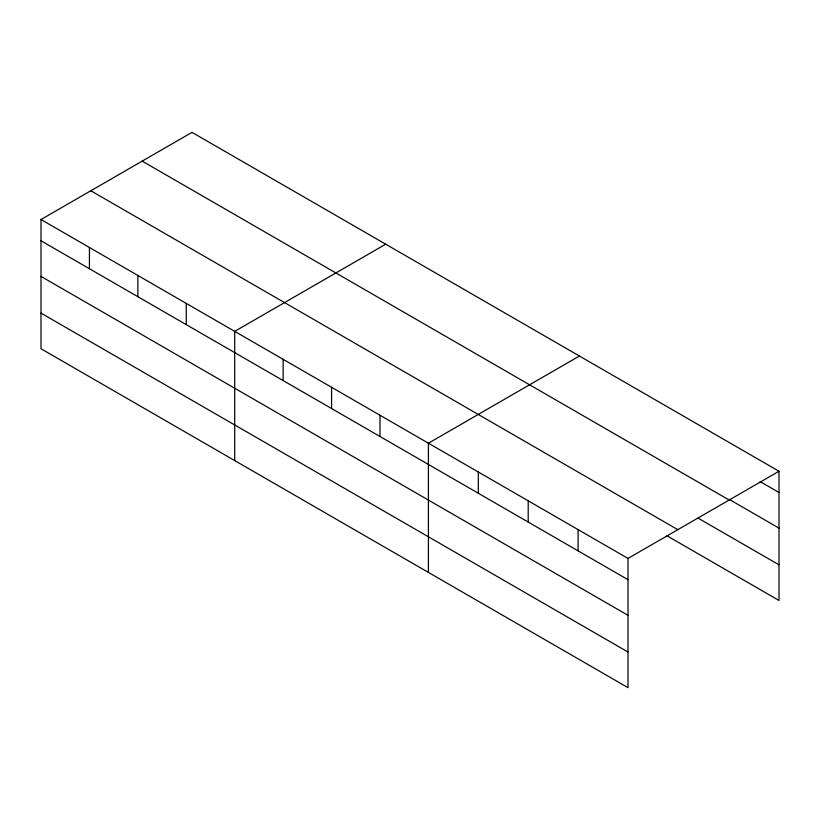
<?xml version="1.0" encoding="UTF-8"?>
<svg xmlns="http://www.w3.org/2000/svg" width="820" height="820" viewBox="0 0 820 820"><rect width="100%" height="100%" fill="white"/><g stroke="black" fill="none" stroke-linecap="round" stroke-linejoin="round"><path stroke-width="1.23" d="M41 219.534L627.997 558.43L627.997 687.642L41 348.746L41 219.534L192.003 132.358L779 471.254L779 600.466L667.019 535.808M385.718 244.186L234.704 331.372L234.704 460.584M579.422 356.023L428.419 443.21L428.419 572.422M627.997 558.43L779 471.254M760.15 481.606L779 492.492M729.103 499.318L779 528.121M142.178 161.12L729.164 500.026M698.056 518.107L779 564.836M90.835 190.763L677.822 529.669M41 240.772L627.997 579.678M41 276.401L627.997 615.307M41 313.117L627.997 652.013M578.1 529.628L578.1 550.866M528.203 500.825L528.203 522.063M478.316 472.012L478.316 493.25M379.988 415.248L379.988 436.486M331.567 387.286L331.567 408.534M283.136 359.334L283.136 380.572M186.284 303.41L186.284 324.648M137.852 275.448L137.852 296.696M89.431 247.496L89.431 268.734"/></g></svg>
